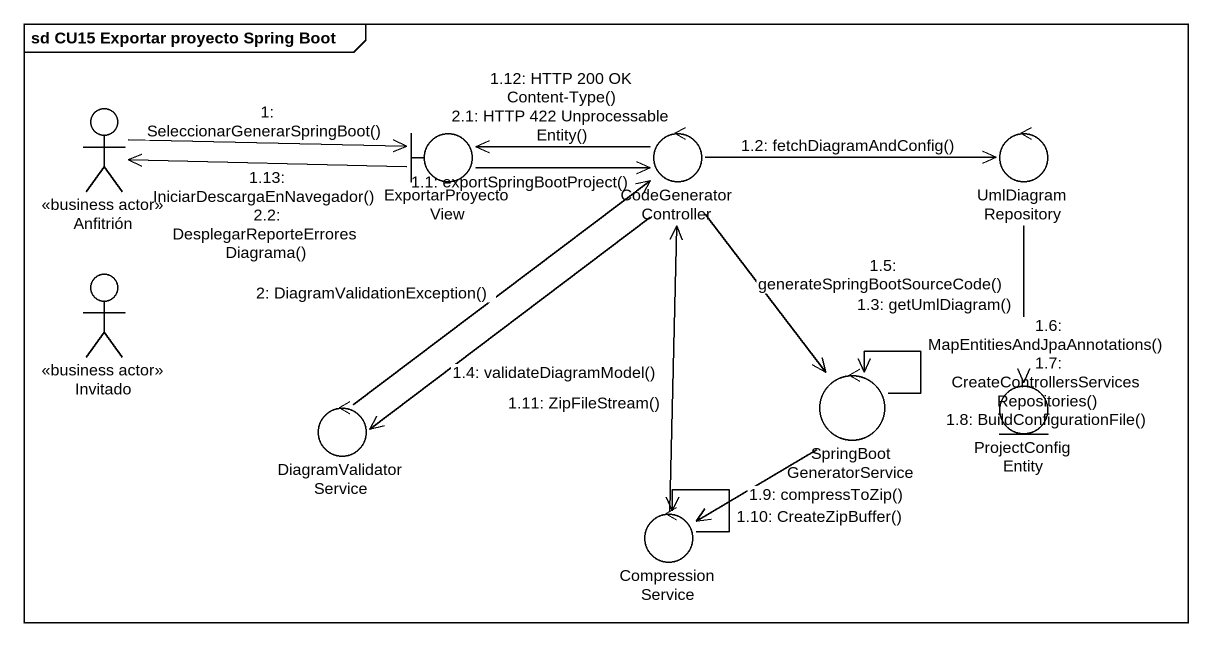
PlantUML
@startuml
mainframe sd CU15 Exportar proyecto Spring Boot
actor Anfitrión <<business actor>>
boundary ExportarProyectoView
control CodeGeneratorController
control UmlDiagramRepository
actor Invitado <<business actor>>
control DiagramValidatorService
control SpringBootGeneratorService
entity ProjectConfigEntity
control CompressionService
Anfitrión -right-> ExportarProyectoView : 1: SeleccionarGenerarSpringBoot()
ExportarProyectoView -right-> CodeGeneratorController : 1.1: exportSpringBootProject()
CodeGeneratorController -right-> UmlDiagramRepository : 1.2: fetchDiagramAndConfig()
UmlDiagramRepository --> ProjectConfigEntity : 1.3: getUmlDiagram()
CodeGeneratorController --> DiagramValidatorService : 1.4: validateDiagramModel()
CodeGeneratorController --> SpringBootGeneratorService : 1.5: generateSpringBootSourceCode()
SpringBootGeneratorService --> SpringBootGeneratorService : 1.6: MapEntitiesAndJpaAnnotations()\n1.7: CreateControllersServicesRepositories()\n1.8: BuildConfigurationFile()
SpringBootGeneratorService --> CompressionService : 1.9: compressToZip()
CompressionService --> CompressionService : 1.10: CreateZipBuffer()
CompressionService -up-> CodeGeneratorController : 1.11: ZipFileStream()
CodeGeneratorController -left-> ExportarProyectoView : 1.12: HTTP 200 OK Content-Type()\n2.1: HTTP 422 Unprocessable Entity()
ExportarProyectoView -left-> Anfitrión : 1.13: IniciarDescargaEnNavegador()\n2.2: DesplegarReporteErroresDiagrama()
DiagramValidatorService -up-> CodeGeneratorController : 2: DiagramValidationException()
@enduml
